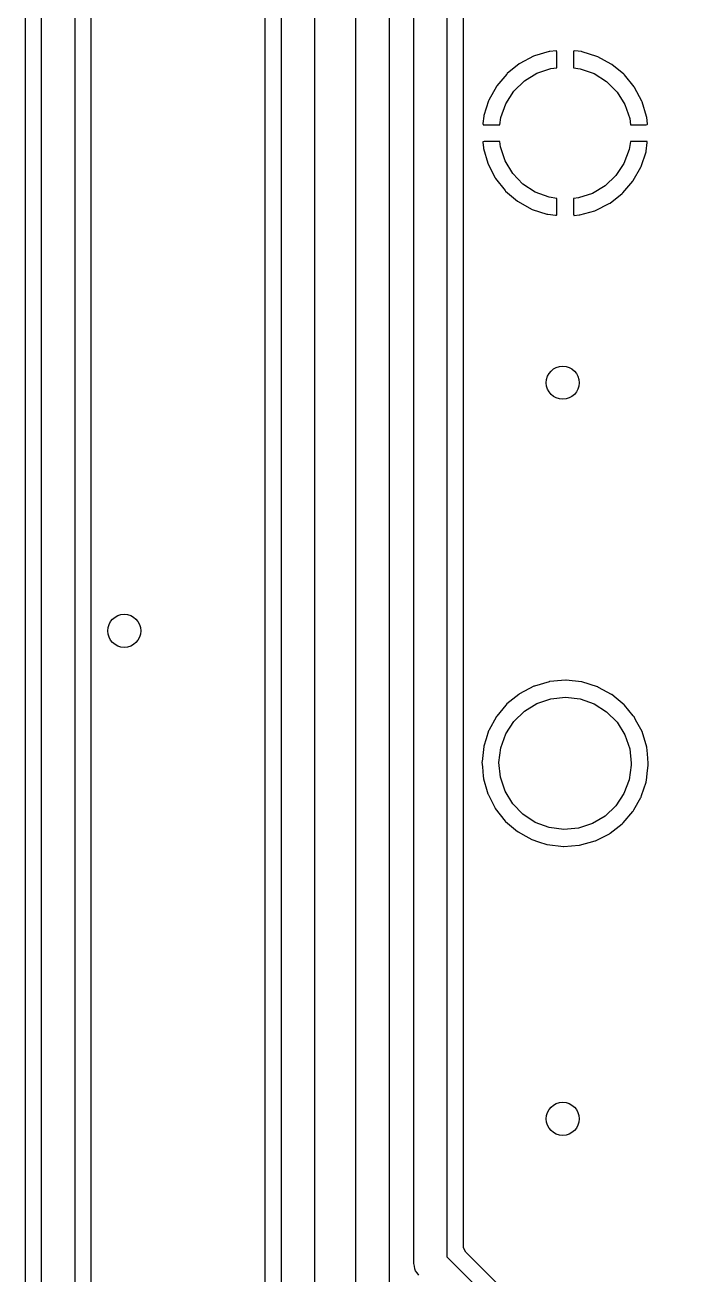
# Model space of a CAD drawing. Extents: x 0.4 to 11.3, y -7.9 to -0.4.
# Drawn here: x 4.602 to 4.919, y -4.224 to -3.629 of the extents above; entities that cross this region are included whole.
import ezdxf

# ---------------------------------------------------------------- set-up
doc = ezdxf.new("R2010")
doc.units = 0
doc.header["$MEASUREMENT"] = 0
doc.layers.add('BLACK', color=7, linetype='CONTINUOUS')

msp = doc.modelspace()

# ---------------------------------------------------------------- linework, layer by layer
at = {"layer": 'BLACK', "linetype": 'CONTINUOUS'}
for p, q in [((4.60234, -3.18254), (4.60234, -4.28713)), ((4.61024, -4.29201), (4.61024, -3.18503)), ((4.62598, -3.1883), (4.62598, -4.29529)), ((4.63388, -3.91707), (4.63388, -3.19319)), ((4.71652, -3.24553), (4.71652, -4.45525)), ((4.72441, -4.45276), (4.72441, -3.24802)), ((4.74016, -3.25129), (4.74016, -4.44949)), ((4.75984, -4.2311), (4.75984, -3.29079)), ((4.77559, -3.29528), (4.77559, -4.22783)), ((4.7874, -4.2185), (4.7874, -3.31101)), ((4.80315, -3.31429), (4.80315, -4.21524)), ((4.81104, -4.21036), (4.81104, -3.31917)), ((4.85219, -3.64152), (4.85181, -3.64159)), ((4.85508, -3.64125), (4.85219, -3.64152)), ((4.85522, -3.64127), (4.85508, -3.64125)), ((4.85531, -3.64134), (4.85522, -3.64127)), ((4.85547, -3.64183), (4.85531, -3.64134)), ((4.86338, -3.64147), (4.86335, -3.64163)), ((4.86345, -3.64139), (4.86338, -3.64147)), ((4.86396, -3.64128), (4.86345, -3.64139)), ((4.86717, -3.64162), (4.86396, -3.64128)), ((4.8376, -3.64741), (4.83188, -3.65201)), ((4.83792, -3.6472), (4.8376, -3.64741)), ((4.84442, -3.6438), (4.83792, -3.6472)), ((4.84477, -3.64366), (4.84442, -3.6438)), ((4.85181, -3.64159), (4.84477, -3.64366)), ((4.85547, -3.64934), (4.85547, -3.64183)), ((4.86335, -3.64163), (4.86335, -3.64934)), ((4.86755, -3.6417), (4.86717, -3.64162)), ((4.87456, -3.64387), (4.86755, -3.6417)), ((4.87491, -3.64401), (4.87456, -3.64387)), ((4.88136, -3.64751), (4.87491, -3.64401)), ((4.83161, -3.65227), (4.82689, -3.6579)), ((4.83188, -3.65201), (4.83161, -3.65227)), ((4.84002, -3.65557), (4.846, -3.6519)), ((4.846, -3.6519), (4.85265, -3.64963)), ((4.85265, -3.64963), (4.85547, -3.64934)), ((4.86335, -3.64934), (4.8666, -3.64973)), ((4.8666, -3.64973), (4.87322, -3.65209)), ((4.87322, -3.65209), (4.87915, -3.65585)), ((4.88168, -3.64772), (4.88136, -3.64751)), ((4.88733, -3.6524), (4.88168, -3.64772)), ((4.8876, -3.65267), (4.88733, -3.6524)), ((4.89224, -3.65835), (4.8876, -3.65267)), ((4.82668, -3.65821), (4.82314, -3.66464)), ((4.82689, -3.6579), (4.82668, -3.65821)), ((4.835, -3.66049), (4.84002, -3.65557)), ((4.87915, -3.65585), (4.88409, -3.66083)), ((4.89245, -3.65867), (4.89224, -3.65835)), ((4.8959, -3.66515), (4.89245, -3.65867)), ((4.82299, -3.66499), (4.82077, -3.67199)), ((4.82314, -3.66464), (4.82299, -3.66499)), ((4.8312, -3.66639), (4.835, -3.66049)), ((4.88409, -3.66083), (4.88781, -3.66678)), ((4.89604, -3.6655), (4.8959, -3.66515)), ((4.8288, -3.67299), (4.8312, -3.66639)), ((4.88781, -3.66678), (4.89012, -3.67342)), ((4.89816, -3.67253), (4.89604, -3.6655)), ((4.82069, -3.67236), (4.8203, -3.67584)), ((4.8203, -3.67584), (4.82041, -3.67636)), ((4.82041, -3.67636), (4.82047, -3.67642)), ((4.82047, -3.67642), (4.82065, -3.67646)), ((4.82065, -3.67646), (4.82836, -3.67646)), ((4.82077, -3.67199), (4.82069, -3.67236)), ((4.82836, -3.67646), (4.8288, -3.67299)), ((4.89012, -3.67342), (4.89046, -3.67646)), ((4.89046, -3.67646), (4.89797, -3.67646)), ((4.89797, -3.67646), (4.89847, -3.67629)), ((4.89824, -3.6729), (4.89816, -3.67253)), ((4.89854, -3.67606), (4.89824, -3.6729)), ((4.89847, -3.67629), (4.89853, -3.67621)), ((4.89853, -3.67621), (4.89854, -3.67606)), ((4.82028, -3.68459), (4.82026, -3.68472)), ((4.82026, -3.68472), (4.82048, -3.68735)), ((4.82035, -3.68449), (4.82028, -3.68459)), ((4.82085, -3.68433), (4.82035, -3.68449)), ((4.82048, -3.68735), (4.82055, -3.68772)), ((4.82055, -3.68772), (4.82257, -3.69477)), ((4.82835, -3.68433), (4.82085, -3.68433)), ((4.8286, -3.68694), (4.82835, -3.68433)), ((4.83082, -3.6936), (4.8286, -3.68694)), ((4.88992, -3.68823), (4.88742, -3.69479)), ((4.89046, -3.68433), (4.88992, -3.68823)), ((4.89817, -3.68433), (4.89046, -3.68433)), ((4.89793, -3.68934), (4.89801, -3.68897)), ((4.89801, -3.68897), (4.89852, -3.68494)), ((4.89837, -3.68438), (4.89817, -3.68433)), ((4.89842, -3.68443), (4.89837, -3.68438)), ((4.89852, -3.68494), (4.89842, -3.68443)), ((4.82257, -3.69477), (4.82271, -3.69513)), ((4.83446, -3.69961), (4.83082, -3.6936)), ((4.88742, -3.69479), (4.88354, -3.70064)), ((4.89561, -3.6963), (4.89793, -3.68934)), ((4.82271, -3.69513), (4.82607, -3.70165)), ((4.83933, -3.70466), (4.83446, -3.69961)), ((4.88354, -3.70064), (4.87845, -3.70548)), ((4.89183, -3.70303), (4.89546, -3.69665)), ((4.89546, -3.69665), (4.89561, -3.6963)), ((4.82607, -3.70165), (4.82627, -3.70197)), ((4.82627, -3.70197), (4.83083, -3.70773)), ((4.84521, -3.70851), (4.83933, -3.70466)), ((4.87845, -3.70548), (4.87242, -3.70908)), ((4.88682, -3.7089), (4.89161, -3.70334)), ((4.89161, -3.70334), (4.89183, -3.70303)), ((4.83083, -3.70773), (4.8311, -3.708)), ((4.8311, -3.708), (4.83669, -3.71276)), ((4.83669, -3.71276), (4.837, -3.71297)), ((4.85179, -3.71095), (4.84521, -3.70851)), ((4.85547, -3.71145), (4.85179, -3.71095)), ((4.85547, -3.71915), (4.85547, -3.71145)), ((4.86574, -3.71125), (4.86335, -3.71146)), ((4.86335, -3.71146), (4.86335, -3.71896)), ((4.87242, -3.70908), (4.86574, -3.71125)), ((4.88076, -3.71368), (4.88654, -3.70916)), ((4.88654, -3.70916), (4.88682, -3.7089)), ((4.837, -3.71297), (4.84341, -3.71655)), ((4.84341, -3.71655), (4.84375, -3.7167)), ((4.84375, -3.7167), (4.85073, -3.71897)), ((4.86646, -3.7193), (4.87353, -3.71733)), ((4.87353, -3.71733), (4.87389, -3.71719)), ((4.87389, -3.71719), (4.88044, -3.71388)), ((4.88044, -3.71388), (4.88076, -3.71368)), ((4.85073, -3.71897), (4.8511, -3.71905)), ((4.8511, -3.71905), (4.85486, -3.7195)), ((4.85486, -3.7195), (4.85537, -3.7194)), ((4.85537, -3.7194), (4.85543, -3.71934)), ((4.85543, -3.71934), (4.85547, -3.71915)), ((4.86335, -3.71896), (4.86351, -3.71946)), ((4.86351, -3.71946), (4.86361, -3.71954)), ((4.86361, -3.71954), (4.86373, -3.71955)), ((4.86373, -3.71955), (4.86609, -3.71937)), ((4.86609, -3.71937), (4.86646, -3.7193)), ((4.63384, -3.91732), (4.63388, -3.91707)), ((4.63388, -3.91757), (4.63384, -3.91732)), ((4.63388, -4.29652), (4.63388, -3.91757)), ((4.84458, -3.9437), (4.83774, -3.94727)), ((4.84477, -3.94364), (4.84458, -3.9437)), ((4.85181, -3.94157), (4.84477, -3.94364)), ((4.84477, -3.94364), (4.84477, -3.94364)), ((4.85199, -3.94151), (4.85181, -3.94157)), ((4.85181, -3.94157), (4.85181, -3.94157)), ((4.85218, -3.9415), (4.85199, -3.94151)), ((4.85764, -3.941), (4.85218, -3.9415)), ((4.85218, -3.9415), (4.85218, -3.9415)), ((4.85969, -3.94081), (4.85764, -3.941)), ((4.85988, -3.94083), (4.85969, -3.94081)), ((4.86718, -3.9416), (4.85988, -3.94083)), ((4.85988, -3.94083), (4.85988, -3.94083)), ((4.86737, -3.94162), (4.86718, -3.9416)), ((4.86718, -3.9416), (4.86718, -3.9416)), ((4.87475, -3.94391), (4.86737, -3.94162)), ((4.87491, -3.944), (4.87475, -3.94391)), ((4.87535, -3.94423), (4.87491, -3.944)), ((4.87491, -3.944), (4.87491, -3.944)), ((4.88154, -3.94758), (4.87535, -3.94423)), ((4.83735, -3.94758), (4.83172, -3.95211)), ((4.83759, -3.94739), (4.83735, -3.94758)), ((4.83774, -3.94727), (4.83759, -3.94739)), ((4.83759, -3.94739), (4.83759, -3.94739)), ((4.846, -3.9519), (4.85265, -3.94963)), ((4.85265, -3.94963), (4.85963, -3.9489)), ((4.85963, -3.9489), (4.8666, -3.94973)), ((4.8666, -3.94973), (4.87322, -3.95209)), ((4.88169, -3.9477), (4.88154, -3.94758)), ((4.88377, -3.94942), (4.88169, -3.9477)), ((4.88169, -3.9477), (4.88169, -3.9477)), ((4.88749, -3.9525), (4.88377, -3.94942)), ((4.83126, -3.95266), (4.82687, -3.95789)), ((4.83172, -3.95211), (4.83126, -3.95266)), ((4.835, -3.96049), (4.84002, -3.95557)), ((4.84002, -3.95557), (4.846, -3.9519)), ((4.87322, -3.95209), (4.87915, -3.95585)), ((4.87915, -3.95585), (4.88409, -3.96083)), ((4.88762, -3.95265), (4.88749, -3.9525)), ((4.89181, -3.95779), (4.88762, -3.95265)), ((4.88762, -3.95265), (4.88762, -3.95265)), ((4.82675, -3.95803), (4.82303, -3.9648)), ((4.82687, -3.95789), (4.82675, -3.95803)), ((4.82687, -3.95789), (4.82687, -3.95789)), ((4.8312, -3.96639), (4.835, -3.96049)), ((4.88409, -3.96083), (4.88781, -3.96678)), ((4.89238, -3.95849), (4.89181, -3.95779)), ((4.89247, -3.95866), (4.89238, -3.95849)), ((4.89357, -3.96073), (4.89247, -3.95866)), ((4.89247, -3.95866), (4.89247, -3.95866)), ((4.896, -3.96531), (4.89357, -3.96073)), ((4.82297, -3.96498), (4.82176, -3.96879)), ((4.82303, -3.9648), (4.82297, -3.96498)), ((4.82297, -3.96498), (4.82297, -3.96498)), ((4.8288, -3.97299), (4.8312, -3.96639)), ((4.88781, -3.96678), (4.89012, -3.97342)), ((4.89824, -3.97271), (4.896, -3.96531)), ((4.82067, -3.97235), (4.81986, -3.97958)), ((4.82069, -3.97216), (4.82067, -3.97235)), ((4.82067, -3.97235), (4.82067, -3.97235)), ((4.82176, -3.96879), (4.82069, -3.97216)), ((4.82792, -3.97995), (4.8288, -3.97299)), ((4.89012, -3.97342), (4.89091, -3.98039)), ((4.89854, -3.97582), (4.89824, -3.97271)), ((4.81986, -3.97958), (4.81983, -3.97984)), ((4.81983, -3.97984), (4.82001, -3.98199)), ((4.8286, -3.98694), (4.82792, -3.97995)), ((4.89091, -3.98039), (4.89089, -3.98127)), ((4.89898, -3.98027), (4.89854, -3.97582)), ((4.89899, -3.98039), (4.89898, -3.98027)), ((4.89898, -3.98138), (4.89899, -3.9805)), ((4.89899, -3.9805), (4.89899, -3.98039)), ((4.89899, -3.9805), (4.89899, -3.9805)), ((4.82001, -3.98199), (4.82039, -3.98651)), ((4.82039, -3.98651), (4.82048, -3.98754)), ((4.89089, -3.98127), (4.88992, -3.98823)), ((4.8981, -3.98843), (4.89867, -3.98387)), ((4.89867, -3.98387), (4.89897, -3.9815)), ((4.89897, -3.9815), (4.89898, -3.98138)), ((4.82048, -3.98754), (4.82053, -3.98772)), ((4.82053, -3.98772), (4.82053, -3.98772)), ((4.82053, -3.98772), (4.82225, -3.99373)), ((4.83082, -3.9936), (4.8286, -3.98694)), ((4.88992, -3.98823), (4.88742, -3.99479)), ((4.89582, -3.99575), (4.89795, -3.98934)), ((4.89795, -3.98934), (4.89801, -3.98916)), ((4.89795, -3.98934), (4.89795, -3.98934)), ((4.89801, -3.98916), (4.8981, -3.98843)), ((4.82225, -3.99373), (4.82261, -3.99496)), ((4.82261, -3.99496), (4.8227, -3.99513)), ((4.8227, -3.99513), (4.82605, -4.00167)), ((4.83446, -3.99961), (4.83082, -3.9936)), ((4.88742, -3.99479), (4.88354, -4.00064)), ((4.89215, -4.00251), (4.89547, -3.99666)), ((4.89547, -3.99666), (4.89557, -3.99649)), ((4.89547, -3.99666), (4.89547, -3.99666)), ((4.89557, -3.99649), (4.89582, -3.99575)), ((4.82605, -4.00167), (4.82605, -4.00167)), ((4.82605, -4.00167), (4.82614, -4.00183)), ((4.82614, -4.00183), (4.83094, -4.00789)), ((4.83933, -4.00466), (4.83446, -3.99961)), ((4.88354, -4.00064), (4.87845, -4.00548)), ((4.88695, -4.00877), (4.89163, -4.00335)), ((4.89163, -4.00335), (4.89175, -4.00321)), ((4.89163, -4.00335), (4.89163, -4.00335)), ((4.89175, -4.00321), (4.89215, -4.00251)), ((4.83094, -4.00789), (4.83108, -4.00801)), ((4.83108, -4.00801), (4.83108, -4.00801)), ((4.83108, -4.00801), (4.83668, -4.01277)), ((4.84521, -4.00851), (4.83933, -4.00466)), ((4.85179, -4.01095), (4.84521, -4.00851)), ((4.87242, -4.00908), (4.86574, -4.01125)), ((4.87845, -4.00548), (4.87242, -4.00908)), ((4.88077, -4.0137), (4.88655, -4.00917)), ((4.88655, -4.00917), (4.8867, -4.00906)), ((4.88655, -4.00917), (4.88655, -4.00917)), ((4.8867, -4.00906), (4.88695, -4.00877)), ((4.83668, -4.01277), (4.83668, -4.01277)), ((4.83668, -4.01277), (4.83682, -4.0129)), ((4.83682, -4.0129), (4.83699, -4.01299)), ((4.83699, -4.01299), (4.83699, -4.01299)), ((4.83699, -4.01299), (4.84077, -4.0151)), ((4.84077, -4.0151), (4.84356, -4.01666)), ((4.85875, -4.01188), (4.85179, -4.01095)), ((4.86574, -4.01125), (4.85875, -4.01188)), ((4.87389, -4.01721), (4.88045, -4.0139)), ((4.88045, -4.0139), (4.88062, -4.01381)), ((4.88045, -4.0139), (4.88045, -4.0139)), ((4.88062, -4.01381), (4.88077, -4.0137)), ((4.84356, -4.01666), (4.84677, -4.0177)), ((4.84677, -4.0177), (4.85073, -4.01899)), ((4.85073, -4.01899), (4.85073, -4.01899)), ((4.85073, -4.01899), (4.85091, -4.01905)), ((4.85091, -4.01905), (4.85858, -4.01997)), ((4.85858, -4.01997), (4.85877, -4.01995)), ((4.85877, -4.01995), (4.86609, -4.01939)), ((4.85877, -4.01995), (4.85877, -4.01995)), ((4.86609, -4.01939), (4.86628, -4.01937)), ((4.86609, -4.01939), (4.86609, -4.01939)), ((4.86628, -4.01937), (4.87372, -4.0173)), ((4.87372, -4.0173), (4.87389, -4.01721)), ((4.87389, -4.01721), (4.87389, -4.01721)), ((4.81109, -4.21097), (4.81104, -4.21036)), ((4.81218, -4.21311), (4.81109, -4.21097)), ((4.78769, -4.21979), (4.7874, -4.2185)), ((4.80315, -4.21524), (4.91503, -4.32712)), ((4.91883, -4.31976), (4.81218, -4.21311)), ((4.78784, -4.22109), (4.78769, -4.21979)), ((4.78808, -4.22148), (4.78784, -4.22109)), ((4.78818, -4.22192), (4.78808, -4.22148)), ((4.789, -4.22295), (4.78818, -4.22192)), ((4.7897, -4.22406), (4.789, -4.22295))]:
    msp.add_line(p, q, dxfattribs=at)
at = {"layer": 'BLACK'}
for centre in [(4.85827, -3.79921), (4.64959, -3.91732), (4.85827, -4.14961)]:
    msp.add_circle(centre, 0.00787, dxfattribs=at)

doc.saveas('drawing.dxf')
